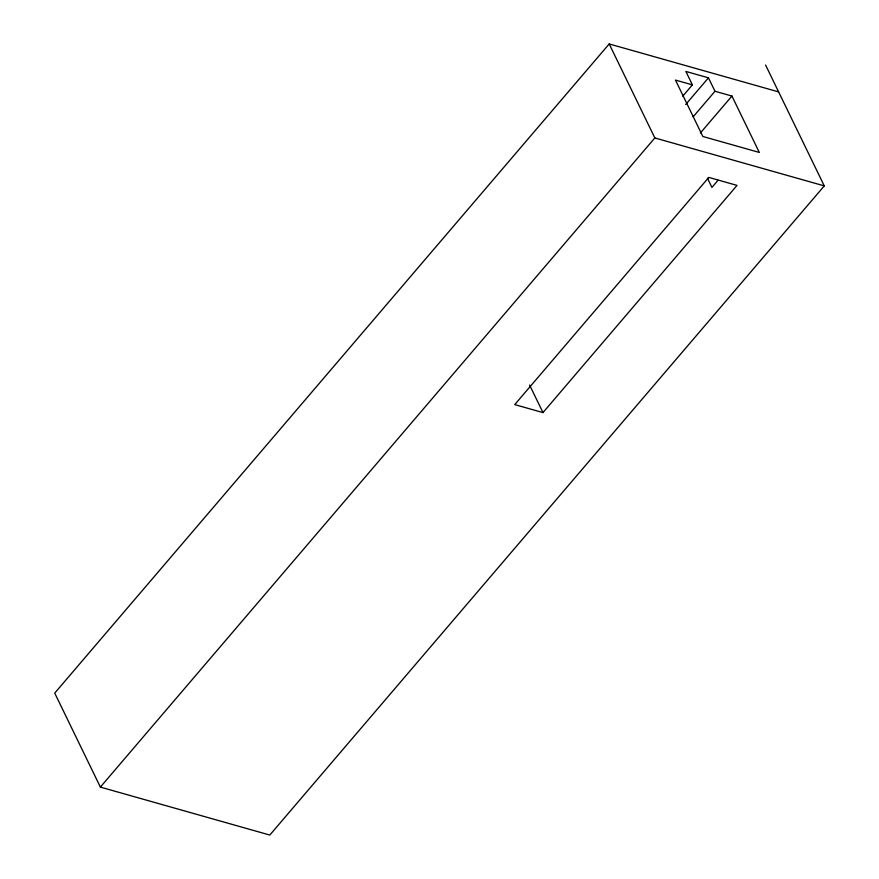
<?xml version="1.0" encoding="UTF-8"?>
<svg xmlns="http://www.w3.org/2000/svg" width="879" height="879" viewBox="0 0 879 879"><rect width="100%" height="100%" fill="white"/><g stroke="black" fill="none" stroke-linecap="round" stroke-linejoin="round"><path stroke-width="1.32" d="M778.629 91.899L609.202 43.95L54.729 693.102L100.371 787.101L269.798 835.05L824.271 185.898L765.587 65.035M682.774 96.141L692.399 84.867L685.884 71.441L708.474 77.835L714.99 91.262L731.932 96.053L759.324 152.452L702.837 136.476L675.457 80.077L692.399 84.867M100.371 787.101L654.844 137.948L824.271 185.898M685.708 104.48L708.474 77.835M693.102 116.885L714.99 91.262M700.42 132.96L731.932 96.053M718.055 180.239L711.935 187.414L707.463 178.206M542.98 412.592L737.041 185.392L708.804 177.404L514.742 404.604L542.98 412.592L529.587 385.024M609.202 43.95L654.844 137.948"/></g></svg>
